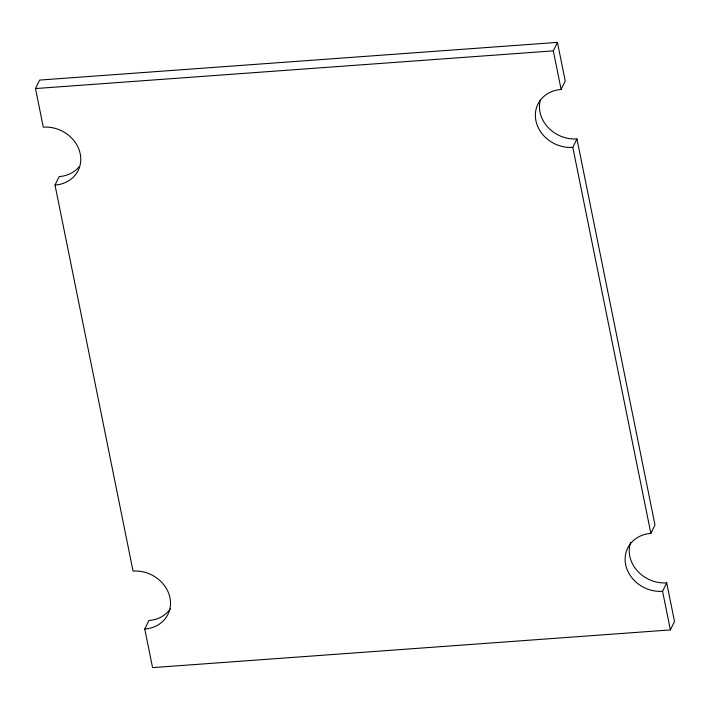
<?xml version="1.0" encoding="UTF-8"?>
<svg xmlns="http://www.w3.org/2000/svg" width="710" height="710" viewBox="0 0 710 710"><rect width="100%" height="100%" fill="white"/><g stroke="black" fill="none" stroke-linecap="round" stroke-linejoin="round"><path stroke-width="1.06" d="M144.769 629.016A32.367 28.196 25.9 0 0 169.983 597.802A32.367 28.196 25.9 0 0 133.063 571.106L55.016 185.07A32.367 28.196 25.9 0 0 80.23 153.857A32.367 28.196 25.9 0 0 43.301 127.161L35.5 88.555L39.618 80.079L557.43 42.378L565.231 80.984L561.113 89.469A32.367 28.196 25.9 0 0 535.899 120.682A32.367 28.196 25.9 0 0 572.819 147.369L650.866 533.414A32.367 28.196 25.9 0 0 625.652 564.628A32.367 28.196 25.9 0 0 662.581 591.315L670.382 629.921L152.57 667.622L144.769 629.016L148.887 620.531A32.367 28.196 25.9 0 0 170.391 608.754M55.016 185.07L59.134 176.586A32.367 28.196 25.9 0 0 79.387 166.504M561.113 89.469L553.312 50.863L557.43 42.378M572.819 147.369L576.937 138.894A32.367 28.196 25.9 0 1 540.558 99.409M650.866 533.414L654.984 524.93L576.937 138.894M662.581 591.315L666.699 582.839A32.367 28.196 25.9 0 1 630.64 542.351M670.382 629.921L674.5 621.445L666.699 582.839M35.5 88.555L553.312 50.863"/></g></svg>
